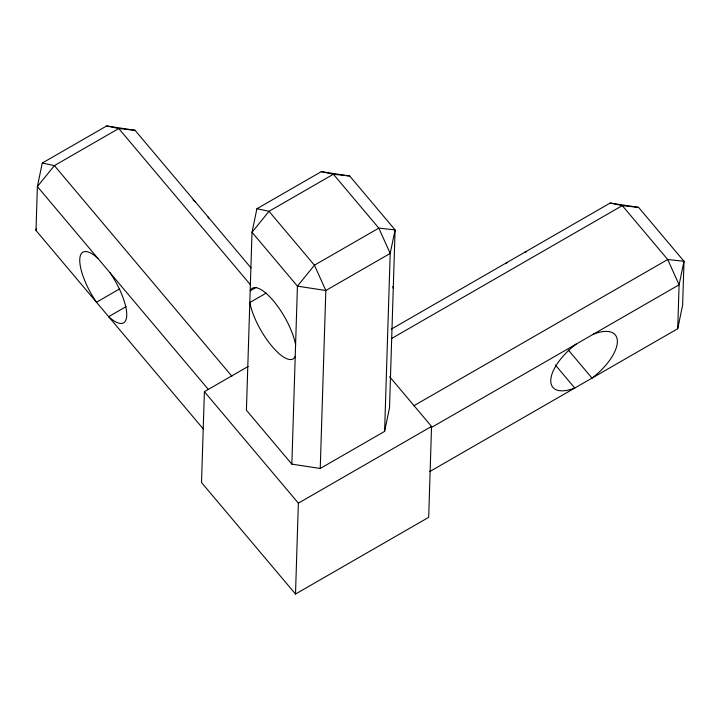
<?xml version="1.0" encoding="UTF-8"?>
<svg xmlns="http://www.w3.org/2000/svg" width="720" height="720" viewBox="0 0 720 720"><rect width="100%" height="100%" fill="white"/><g stroke="black" fill="none" stroke-linecap="round" stroke-linejoin="round"><path stroke-width="1.08" d="M291.843 464.13L297.432 286.155L314.442 265.203L378.81 228.123L395.1 229.896L389.511 407.871L384.606 431.397L320.238 468.477L291.843 464.13L246.42 410.238L252.018 232.263L256.914 208.737L321.291 171.657L349.686 176.004L395.1 229.896L390.204 253.422L384.606 431.397M203.391 429.102L36 230.49L37.377 186.561L42.282 163.035L106.659 125.955L135.045 130.302L251.091 267.993M248.139 366.462L204.39 391.662L201.528 482.544L295.506 594.045L428.688 517.32L431.541 426.438L389.619 376.695M295.506 594.045L298.359 503.163L204.39 391.662M320.238 468.477L325.827 290.502L314.442 265.203L269.019 211.311L256.914 208.737M429.57 471.681L677.718 328.734L679.095 284.805L684 261.279L638.577 207.387L610.182 203.04L391.266 329.157M36 230.49L36.45 228.348M677.718 328.734L682.623 305.208L684 261.279L667.71 259.515L413.703 405.828M430.947 427.761L679.095 284.805L667.71 259.515L622.287 205.623L610.182 203.04M119.691 288.864L96.48 302.238A40.752 13.581 60.1 0 1 79.758 259.632A40.752 13.581 60.1 0 1 97.866 258.345L208.386 389.466M126.054 306.639L108.648 316.665A40.752 13.581 60.1 0 0 126.747 315.378A40.752 13.581 60.1 0 0 110.025 272.772M255.996 287.433L250.191 290.781A40.752 13.581 60.1 0 1 273.42 300.861A40.752 13.581 60.1 0 1 295.578 344.628M266.265 293.067L249.822 302.535A40.752 13.581 60.1 0 0 271.989 346.302A40.752 13.581 60.1 0 0 295.209 356.391M391.635 338.49L622.287 205.623L638.577 207.387M298.359 503.163L431.541 426.438M135.045 130.302L118.755 128.529L106.659 125.955M349.686 176.004L333.396 174.231L321.291 171.657M42.282 163.035L54.387 165.618L231.894 376.227M568.305 349.992L591.993 378.099A40.752 18.225 -40.1 0 0 617.364 341.937A40.752 18.225 -40.1 0 0 593.379 334.206M555.381 365.031L574.758 388.026A40.752 18.225 -40.1 0 1 550.773 380.295A40.752 18.225 -40.1 0 1 576.144 344.133M250.623 284.985L118.755 128.529L54.387 165.618L37.377 186.561L97.866 258.345M392.85 286.425A40.752 13.581 60.1 0 1 393.246 288.369M505.557 263.664A40.752 18.225 -40.1 0 1 507.231 262.368M524.466 252.441A40.752 18.225 -40.1 0 1 526.527 251.676M193.005 199.908A40.752 13.581 60.1 0 1 195.534 202.086M207.693 216.513A40.752 13.581 60.1 0 1 208.854 218.241M269.019 211.311L252.018 232.263L297.432 286.155L325.827 290.502L390.204 253.422L378.81 228.123L333.396 174.231L269.019 211.311"/></g></svg>
